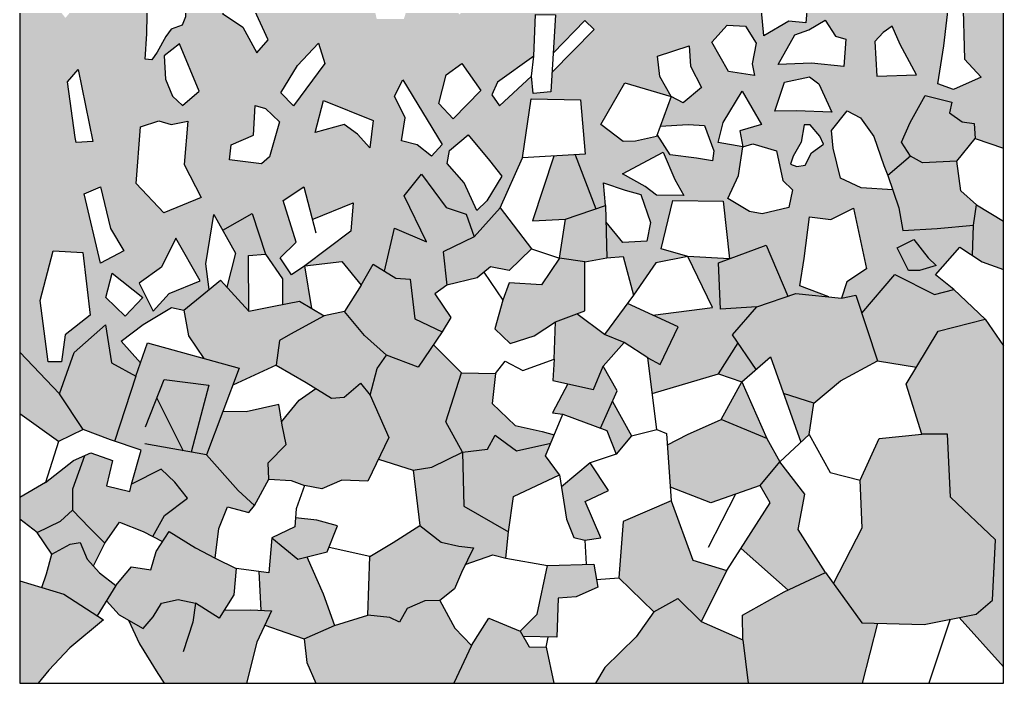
# Model space of a CAD drawing. Header units: millimetres. Extents: x 39 to 1913, y -1214 to 273.
# Drawn here: x 1326.9 to 1401.9, y -649.1 to -598.6 of the extents above; entities that cross this region are included whole.
import ezdxf

# ---------------------------------------------------------------- set-up
doc = ezdxf.new("R2010")
doc.units = ezdxf.units.MM

msp = doc.modelspace()

# ---------------------------------------------------------------- hatches: boundary and pattern name
at = {"transparency": 33554546}
h = msp.add_hatch(color=148, dxfattribs=at)
h.dxf.hatch_style = 1
h.paths.add_polyline_path([(1326.895, -623.911), (1329.925, -627.072), (1331.042, -623.943), (1333.449, -621.82), (1333.889, -624.729), (1335.761, -625.736), (1336.114, -624.731), (1334.627, -623.067), (1336.321, -621.81), (1338.477, -620.501), (1339.401, -620.707), (1340.941, -619.449), (1341.343, -619.122), (1341.095, -617.166), (1341.711, -613.419), (1342.373, -614.608), (1344.612, -613.342), (1345.639, -616.447), (1346.922, -618.32), (1346.932, -620.27), (1348.231, -620.014), (1349.168, -620.578), (1348.642, -617.32), (1347.615, -618.012), (1346.768, -616.729), (1347.975, -615.523), (1346.974, -612.342), (1348.565, -611.315), (1349.203, -613.793), (1352.313, -612.521), (1352.133, -614.677), (1348.642, -617.32), (1351.466, -616.986), (1352.929, -618.808), (1353.853, -617.191), (1354.713, -617.73), (1355.47, -614.446), (1357.909, -615.498), (1356.215, -611.982), (1357.524, -610.34), (1359.423, -612.88), (1360.938, -613.394), (1361.554, -615.113), (1363.534, -612.903), (1365.231, -609.102), (1365.905, -604.59), (1369.665, -604.67), (1370.002, -608.813), (1369.241, -608.859), (1370.815, -612.984), (1371.569, -612.724), (1371.4, -611.013), (1373.054, -611.559), (1374.259, -611.896), (1374.998, -614.016), (1374.725, -615.446), (1372.878, -615.542), (1371.602, -614.004), (1371.671, -616.727), (1372.904, -616.624), (1373.699, -619.575), (1375.405, -617.106), (1377.847, -616.609), (1375.818, -616.03), (1376.688, -612.348), (1380.537, -612.389), (1381.004, -616.791), (1383.807, -615.741), (1385.467, -619.644), (1386.086, -619.429), (1388.582, -619.696), (1386.373, -618.844), (1386.704, -616.775), (1387.118, -613.589), (1388.733, -613.796), (1390.471, -612.927), (1391.465, -617.561), (1389.974, -618.554), (1389.563, -619.801), (1390.639, -619.553), (1391.099, -620.944), (1393.619, -617.981), (1396.641, -619.512), (1398.131, -619.139), (1396.724, -618.022), (1398.586, -615.912), (1399.554, -616.549), (1399.628, -614.234), (1396.838, -614.478), (1394.243, -614.642), (1393.917, -612.912), (1393.46, -611.523), (1391.043, -611.39), (1389.489, -610.638), (1388.933, -608.364), (1388.802, -607.023), (1389.98, -605.518), (1390.994, -606.042), (1392.009, -607.465), (1392.794, -609.673), (1393.101, -610.433), (1394.814, -608.965), (1394.136, -607.906), (1394.79, -606.401), (1395.936, -604.357), (1397.981, -604.864), (1397.801, -605.665), (1398.766, -606.352), (1399.666, -606.483), (1399.759, -607.627), (1401.895, -608.361), (1401.895, -578.64), (1399.416, -578.519), (1398.495, -578.389), (1395.831, -577.75), (1395.494, -578.138), (1395.028, -577.697), (1393.096, -577.693), (1390.817, -577.616), (1388.634, -577.773), (1386.151, -578.341), (1381.634, -578.996), (1376.77, -579.561), (1375.301, -581.14), (1374.629, -580.344), (1375.279, -579.641), (1372.067, -580.345), (1368.897, -580.873), (1364.18, -581.565), (1359.444, -583.167), (1356.057, -584.623), (1353.575, -585.951), (1350.364, -586.586), (1347.225, -587.475), (1344.123, -588.671), (1339.424, -589.56), (1336.158, -589.977), (1332.929, -590.866), (1329.79, -590.811), (1326.895, -591.045)])
h.paths.add_polyline_path([(1330.382, -598.434), (1329.433, -597.214), (1330.721, -595.791), (1329.45, -593.148), (1330.349, -592.555), (1331.637, -594.605), (1332.62, -593.199), (1333.857, -594.029), (1332.569, -595.825)], flags=16)
h.paths.add_polyline_path([(1336.589, -599.636), (1336.611, -598.19), (1336.745, -596.676), (1336.99, -595.497), (1338.326, -595.964), (1339.149, -596.52), (1339.595, -596.854), (1339.528, -598.345), (1339.283, -598.991), (1338.437, -599.28), (1338.036, -599.859), (1337.368, -601.038), (1336.967, -601.639), (1336.455, -601.573)], flags=16)
h.paths.add_polyline_path([(1331.365, -602.365), (1332.468, -607.857), (1331.19, -607.929), (1331.138, -607.558), (1330.54, -603.303)], flags=16)
h.paths.add_polyline_path([(1337.902, -601.311), (1339.084, -600.396), (1340.581, -604.022), (1339.3, -605.104), (1338.551, -604.388), (1338.018, -603.091)], flags=16)
h.paths.add_polyline_path([(1338.288, -594.181), (1337.407, -591.318), (1338.186, -590.962), (1339.627, -593.842)], flags=16)
h.paths.add_polyline_path([(1336.111, -606.729), (1337.496, -606.267), (1338.453, -606.547), (1339.706, -606.3), (1339.426, -609.613), (1340.745, -612.119), (1337.876, -613.289), (1335.781, -611.064)], flags=16)
h.paths.add_polyline_path([(1342.366, -598.103), (1344.234, -596.587), (1345.831, -600.094), (1344.966, -601.094), (1343.899, -599.129)], flags=16)
h.paths.add_polyline_path([(1333.055, -611.303), (1333.823, -614.477), (1334.848, -616.192), (1333.055, -617.113), (1331.801, -611.841)], flags=16)
h.paths.add_polyline_path([(1344.857, -605.112), (1345.632, -605.349), (1346.717, -606.352), (1345.942, -609.027), (1345.332, -609.554), (1342.883, -609.244), (1343.018, -608.108), (1344.723, -607.374)], flags=16)
h.paths.add_polyline_path([(1344.678, -593.232), (1344.136, -592.029), (1346.56, -591.64), (1345.221, -589.573), (1345.899, -588.878), (1347.746, -591.623), (1349.204, -591.623), (1349.39, -592.69), (1348.525, -592.79), (1348.933, -593.402), (1347.729, -594.656), (1346.796, -592.989)], flags=16)
h.paths.add_polyline_path([(1346.802, -604.148), (1348.08, -602.061), (1349.68, -600.347), (1350.168, -601.915), (1347.779, -605.145)], flags=16)
h.paths.add_polyline_path([(1338.79, -615.219), (1340.659, -618.469), (1338.304, -619.442), (1337.075, -620.773), (1336, -618.648), (1337.715, -617.42)], flags=16)
h.paths.add_polyline_path([(1331.699, -616.32), (1332.262, -621.08), (1330.367, -622.59), (1330.086, -624.637), (1329.061, -624.637), (1328.447, -619.979), (1329.446, -616.192)], flags=16)
h.paths.add_polyline_path([(1350.055, -604.73), (1353.838, -606.259), (1353.6, -608.325), (1352.66, -607.292), (1351.647, -606.558), (1349.435, -607.157)], flags=16)
h.paths.add_polyline_path([(1333.951, -617.881), (1336.281, -619.749), (1334.95, -621.157), (1333.465, -619.749)], flags=16)
h.paths.add_polyline_path([(1353.853, -597.391), (1354.444, -596.8), (1355.526, -597.053), (1356.321, -595.921), (1356.963, -596.039), (1356.186, -598.523), (1354.123, -598.523)], flags=16)
h.paths.add_polyline_path([(1353.611, -589.476), (1353.941, -588.463), (1354.432, -588.687), (1355.253, -590.595), (1356.49, -592.088), (1355.391, -592.29), (1354.229, -590.958)], flags=16)
h.paths.add_polyline_path([(1355.478, -604.397), (1356.1, -603.154), (1359.105, -608.084), (1358.297, -608.965), (1357.198, -608.115), (1356.017, -607.794), (1356.287, -606.044)], flags=16)
h.paths.add_polyline_path([(1358.755, -596.901), (1358.975, -595.464), (1359.888, -593.251), (1361.207, -593.639), (1361.646, -594.67), (1362.627, -595.532), (1361.071, -597.07), (1360.446, -598.185), (1359.567, -597.188)], flags=16)
h.paths.add_polyline_path([(1358.856, -604.967), (1359.416, -602.781), (1360.597, -601.911), (1362.047, -603.962), (1359.954, -606.127)], flags=16)
h.paths.add_polyline_path([(1359.657, -608.539), (1361.09, -607.339), (1362.706, -609.305), (1363.656, -610.488), (1362.523, -612.37), (1361.74, -613.12), (1360.79, -611.004), (1359.49, -609.538)], flags=16)
h.paths.add_polyline_path([(1361.203, -591.523), (1361.214, -589.018), (1362.419, -588.538), (1362.664, -590.617)], flags=16)
h.paths.add_polyline_path([(1362.896, -604.292), (1363.33, -603.34), (1366.103, -601.336), (1366.22, -598.179), (1367.741, -598.196), (1367.565, -601.127), (1369.996, -598.63), (1370.698, -599.315), (1367.478, -602.581), (1367.39, -604.058), (1366.053, -604.192), (1365.92, -602.872), (1363.48, -605.144)], flags=16)
h.paths.add_polyline_path([(1363.344, -592.047), (1364.05, -590.291), (1365.427, -588.347), (1366.426, -588.691), (1365.651, -590.343), (1364.377, -592.77)], flags=16)
h.paths.add_polyline_path([(1363.998, -587.193), (1363.86, -586.729), (1365.668, -582.787), (1366.856, -583.063), (1365.014, -587.761)], flags=16)
h.paths.add_polyline_path([(1366.254, -586.608), (1366.77, -586.574), (1368.303, -588.88), (1368.785, -590.068), (1368.372, -590.722), (1367.339, -588.708)], flags=16)
h.paths.add_polyline_path([(1370.015, -594.524), (1371.239, -591.043), (1371.777, -591.138), (1370.701, -595.073)], flags=16)
h.paths.add_polyline_path([(1371.216, -606.547), (1373.037, -603.39), (1376.579, -604.425), (1375.706, -602.898), (1375.538, -601.357), (1377.95, -600.553), (1378.051, -602.111), (1378.872, -603.735), (1377.481, -604.907), (1376.579, -604.425), (1375.738, -606.689), (1377.854, -606.566), (1379.107, -606.633), (1379.809, -608.553), (1379.709, -609.322), (1378.489, -609.121), (1376.501, -608.871), (1375.588, -607.452), (1373.839, -607.816), (1372.904, -607.849)], flags=16)
h.paths.add_polyline_path([(1370.782, -588.519), (1370.696, -587.882), (1372.556, -586.402), (1374.742, -585.025), (1374.691, -586.023), (1372.246, -587.486)], flags=16)
h.paths.add_polyline_path([(1372.789, -593.814), (1374.001, -592.804), (1375.82, -595.346), (1376.409, -595.531), (1377.201, -595.127), (1378.11, -593.948), (1378.632, -592.518), (1380.232, -592.232), (1379.811, -595.093), (1380.131, -596.305), (1378.026, -596.743), (1377.178, -595.818), (1377.167, -596.154), (1375.18, -597.096), (1373.85, -595.548)], flags=16)
h.paths.add_polyline_path([(1372.859, -610.324), (1375.95, -608.67), (1376.852, -610.741), (1377.537, -611.96), (1375.448, -611.944), (1374.58, -611.292)], flags=16)
h.paths.add_polyline_path([(1372.125, -585.971), (1372.814, -583.51), (1373.072, -582.323), (1373.899, -582.891), (1372.986, -585.507), (1372.63, -586)], flags=16)
h.paths.add_polyline_path([(1375.605, -585.902), (1376.903, -584.701), (1377.779, -583.825), (1378.417, -584.885), (1381.003, -585.913), (1379.294, -588.27), (1377.768, -588.757), (1376.048, -586.41)], flags=16)
h.paths.add_polyline_path([(1379.659, -600.269), (1380.848, -598.996), (1382.239, -599.063), (1383.06, -600.352), (1382.741, -601.926), (1382.926, -602.814), (1380.949, -602.529)], flags=16)
h.paths.add_polyline_path([(1380.16, -607.935), (1380.528, -606.415), (1381.981, -604.027), (1383.452, -606.549), (1381.814, -607.033), (1382.031, -608.253), (1382.783, -608.019), (1384.588, -608.57), (1385.089, -610.825), (1385.824, -611.543), (1385.54, -612.879), (1383.518, -613.363), (1382.533, -613.18), (1380.878, -612.194), (1381.697, -610.441), (1382.031, -608.253)], flags=16)
h.paths.add_polyline_path([(1383.378, -597.053), (1384.216, -596.417), (1384.467, -595.798), (1387.08, -595.831), (1386.829, -598.795), (1385.539, -598.678), (1383.646, -599.8)], flags=16)
h.paths.add_polyline_path([(1384.18, -592.566), (1384.954, -590.176), (1387.48, -588.56), (1387.514, -589.907), (1389.114, -591.152), (1388.171, -591.523), (1387.228, -592.802), (1385.847, -592.684)], flags=16)
h.paths.add_polyline_path([(1384.735, -601.977), (1385.991, -599.716), (1387.063, -599.331), (1388.32, -598.611), (1389.09, -599.833), (1389.894, -600.051), (1389.727, -602.127), (1387.281, -601.876)], flags=16)
h.paths.add_polyline_path([(1384.484, -605.543), (1385.221, -603.333), (1387.114, -602.931), (1387.817, -603.467), (1388.822, -605.627), (1386.108, -605.51)], flags=16)
h.paths.add_polyline_path([(1383.075, -584.291), (1382.832, -582.524), (1383.699, -581.727), (1383.942, -583.407), (1385.345, -585.833), (1384.098, -585.971)], flags=16)
h.paths.add_polyline_path([(1385.667, -609.584), (1385.864, -608.962), (1386.47, -607.914), (1386.716, -606.571), (1387.175, -606.571), (1387.912, -607.439), (1388.191, -608.045), (1387.257, -608.716), (1386.782, -609.666), (1386.143, -609.765)], flags=16)
h.paths.add_polyline_path([(1388.812, -586.162), (1389.106, -583.321), (1388.985, -581.727), (1389.921, -581.363), (1389.609, -583.563), (1389.678, -586.907)], flags=16)
h.paths.add_polyline_path([(1390.207, -594.203), (1391.251, -592.89), (1392.985, -593.496), (1393.793, -592.654), (1394.787, -592.772), (1392.648, -596.358), (1390.745, -595.55)], flags=16)
h.paths.add_polyline_path([(1392.106, -600.218), (1392.725, -599.549), (1393.429, -599.063), (1394.032, -600.47), (1395.272, -602.78), (1392.24, -602.881)], flags=16)
h.paths.add_polyline_path([(1388.681, -579.115), (1388.434, -578.104), (1389.726, -578.284), (1390.254, -579.182), (1389.951, -580.159), (1389.075, -579.744)], flags=16)
h.paths.add_polyline_path([(1392.434, -584.464), (1391.983, -582.611), (1393.768, -581.658), (1393.803, -583.477)], flags=16)
h.paths.add_polyline_path([(1395.092, -590.479), (1396.405, -589.166), (1397.23, -587.6), (1397.685, -589.132), (1396.826, -590.311), (1395.95, -591.186)], flags=16)
h.paths.add_polyline_path([(1393.809, -615.947), (1395.063, -615.326), (1396.17, -616.727), (1396.77, -617.306), (1395.51, -617.682), (1394.665, -617.685)], flags=16)
h.paths.add_polyline_path([(1396.892, -603.463), (1397.362, -600.558), (1397.765, -597.083), (1398.806, -596.864), (1398.924, -601.582), (1400.2, -602.959), (1398.101, -603.882)], flags=16)
h.paths.add_polyline_path([(1396.022, -581.676), (1396.067, -580.721), (1396.607, -580.137), (1397.708, -580.193), (1397.989, -580.665), (1397.315, -581.462)], flags=16)
at = {"transparency": 33554597}
h = msp.add_hatch(color=148, dxfattribs=at)
h.dxf.hatch_style = 1
h.paths.add_polyline_path([(1382.034, -645.823), (1378.855, -644.425), (1377.074, -642.677), (1375.258, -643.693), (1373.906, -645.6), (1371.506, -647.936), (1370.806, -649.146), (1382.432, -649.146)])
h.paths.add_polyline_path([(1386.26, -637.426), (1386.756, -634.74), (1384.854, -632.261), (1383.366, -634.079), (1384.11, -635.401), (1381.898, -638.865), (1385.48, -642.038), (1388.327, -640.69)])
h.paths.add_polyline_path([(1383.851, -630.476), (1380.374, -629.028), (1377.808, -630.187), (1376.279, -630.973), (1376.506, -634.205), (1379.605, -635.401), (1383.366, -634.079), (1384.854, -632.261)])
h.paths.add_polyline_path([(1401.895, -623.418), (1400.521, -621.393), (1396.925, -622.302), (1394.486, -626.351), (1395.685, -630.153), (1397.628, -630.153), (1397.876, -634.946), (1401.307, -638.211), (1401.059, -642.798), (1399.819, -643.872), (1398.523, -644.128), (1401.895, -647.88)])
h.paths.add_polyline_path([(1335.761, -625.736), (1333.889, -624.729), (1333.449, -621.82), (1331.042, -623.943), (1329.925, -627.072), (1331.734, -629.813), (1333.811, -630.6), (1334.131, -630.705)])
h.paths.add_polyline_path([(1339.679, -635.034), (1338.735, -633.808), (1337.681, -632.833), (1335.415, -633.965), (1335.289, -634.516), (1333.527, -634.107), (1333.984, -632.157), (1332.316, -631.59), (1331.837, -631.801), (1330.916, -634.343), (1330.931, -635.947), (1332.206, -637.283), (1333.386, -638.463), (1334.518, -636.859), (1336.312, -637.582), (1337.053, -637.964), (1337.932, -636.356)])
h.paths.add_polyline_path([(1334.222, -641.702), (1332.988, -640.719), (1332.036, -639.689), (1331.506, -638.409), (1330.756, -638.534), (1329.336, -639.299), (1328.946, -640.812), (1328.582, -641.847), (1330.27, -642.358), (1332.809, -643.994)])
h.paths.add_polyline_path([(1343.406, -640.393), (1341.811, -639.596), (1340.311, -638.815), (1338.294, -637.581), (1337.294, -639.112), (1336.903, -640.487), (1335.419, -640.268), (1335.012, -640.753), (1334.222, -641.702), (1333.515, -642.848), (1334.471, -643.917), (1336.298, -644.978), (1337.063, -644.089), (1337.718, -643.044), (1338.983, -642.747), (1340.294, -643.028), (1342.093, -644.174), (1343.218, -642.393)])
h.paths.add_polyline_path([(1351.139, -637.151), (1349.553, -636.723), (1347.936, -636.528), (1347.886, -637.212), (1346.112, -638.048), (1348.11, -639.672), (1350.346, -639.133)])
h.paths.add_polyline_path([(1360.071, -644.948), (1358.929, -642.843), (1357.788, -642.868), (1356.443, -643.452), (1355.86, -644.491), (1355.124, -644.136), (1353.45, -643.959), (1350.887, -644.745), (1348.595, -645.752), (1348.782, -647.565), (1349.486, -649.146), (1359.995, -649.146), (1361.339, -646.267)])
h.paths.add_polyline_path([(1354.161, -625.146), (1354.854, -624.145), (1353.186, -622.631), (1351.671, -620.809), (1350.105, -621.143), (1347.538, -622.528), (1346.717, -623.016), (1346.46, -624.889), (1348.745, -626.223), (1350.67, -627.404), (1351.645, -627.327), (1352.878, -626.275), (1353.622, -627.173)])
h.paths.add_polyline_path([(1346.898, -629.462), (1346.644, -627.892), (1344.161, -628.449), (1342.377, -628.433), (1341.131, -631.744), (1343.553, -634.452), (1344.795, -635.591), (1345.884, -633.59), (1345.833, -632.349), (1347.202, -630.957)])
h.paths.add_polyline_path([(1341.32, -626.415), (1337.913, -625.989), (1337.353, -627.412), (1339.369, -631.425), (1339.976, -631.535)])
h.paths.add_polyline_path([(1344.33, -616.55), (1345.639, -616.447), (1344.612, -613.342), (1342.373, -614.608), (1343.354, -616.37), (1342.695, -618.966), (1344.355, -620.784)])
h.paths.add_polyline_path([(1358.55, -619.449), (1359.474, -618.808), (1359.192, -616.268), (1361.554, -615.113), (1360.938, -613.394), (1359.423, -612.88), (1357.524, -610.34), (1356.215, -611.982), (1357.909, -615.498), (1355.47, -614.446), (1354.713, -617.73), (1355.573, -618.269), (1356.677, -618.346), (1357.036, -621.374), (1359.115, -622.349), (1359.757, -621.271)])
h.paths.add_polyline_path([(1360.657, -631.541), (1358.332, -632.677), (1356.885, -632.91), (1357.407, -637.112), (1359.031, -638.38), (1360.375, -638.684), (1361.492, -638.811), (1360.867, -640.094), (1362.983, -639.341), (1363.964, -639.599), (1364.171, -637.61), (1360.761, -635.648)])
h.paths.add_polyline_path([(1370.016, -635.294), (1371.799, -634.441), (1370.404, -632.349), (1368.198, -634.162), (1368.595, -636.637), (1369.138, -638.031), (1369.991, -638.238), (1371.205, -638.057)])
h.paths.add_polyline_path([(1372.445, -626.845), (1371.386, -624.986), (1370.636, -626.742), (1368.702, -626.323), (1367.51, -628.524), (1368.311, -628.63), (1371.19, -629.693)])
h.paths.add_polyline_path([(1377.096, -621.964), (1373.239, -620.196), (1371.492, -622.551), (1372.988, -623.178), (1374.796, -624.34), (1375.726, -624.857)])
h.paths.add_polyline_path([(1371.569, -612.724), (1368.514, -613.776), (1368.052, -616.752), (1369.977, -617.035), (1371.671, -616.727)])
h.paths.add_polyline_path([(1383.807, -615.741), (1380.165, -617.106), (1380.33, -620.623), (1383.106, -620.463), (1385.467, -619.644)])
h.paths.add_polyline_path([(1387.452, -627.787), (1385.128, -627.051), (1386.451, -630.773), (1387.079, -630.187)])
h.paths.add_polyline_path([(1381.669, -623.201), (1380.167, -625.553), (1381.947, -626.173), (1383.044, -625.222)])
h.paths.add_polyline_path([(1395.063, -615.326), (1393.809, -615.947), (1394.665, -617.685), (1395.51, -617.682), (1396.77, -617.306), (1396.17, -616.727)])
h.paths.add_polyline_path([(1399.759, -607.627), (1399.666, -606.483), (1398.766, -606.352), (1397.801, -605.665), (1397.981, -604.864), (1395.936, -604.357), (1394.79, -606.401), (1394.136, -607.906), (1394.814, -608.965), (1395.744, -609.487), (1398.339, -609.34)])
at = {"transparency": 33554572}
h = msp.add_hatch(color=148, dxfattribs=at)
h.dxf.hatch_style = 1
h.paths.add_polyline_path([(1355.051, -630.404), (1353.622, -627.173), (1352.878, -626.275), (1351.645, -627.327), (1350.67, -627.404), (1349.479, -626.673), (1348.204, -627.563), (1346.857, -629.208), (1346.898, -629.462), (1347.202, -630.957), (1345.833, -632.349), (1345.884, -633.59), (1347.607, -633.692), (1348.62, -634.072), (1349.935, -634.33), (1351.459, -633.659), (1353.449, -633.736)])
h.paths.add_polyline_path([(1350.105, -621.143), (1348.231, -620.014), (1346.281, -620.399), (1344.355, -620.784), (1342.199, -618.423), (1340.941, -619.449), (1339.401, -620.707), (1339.761, -622.657), (1340.932, -624.379), (1343.623, -625.122), (1343.138, -626.411), (1346.46, -624.889), (1346.717, -623.016), (1347.538, -622.528)])
h.paths.add_polyline_path([(1337.913, -625.989), (1341.32, -626.415), (1339.976, -631.535), (1341.131, -631.744), (1343.623, -625.122), (1336.651, -623.198), (1335.761, -625.736), (1334.131, -630.705), (1336.155, -631.37), (1335.415, -633.965), (1337.681, -632.833), (1338.735, -633.808), (1339.679, -635.034), (1337.932, -636.356), (1337.053, -637.964), (1337.794, -638.347), (1338.294, -637.581), (1340.311, -638.815), (1341.811, -639.596), (1342.084, -637.339), (1342.743, -635.692), (1344.364, -636.123), (1344.795, -635.591), (1343.553, -634.452), (1341.131, -631.744), (1339.369, -631.425), (1337.353, -627.412)])
h.paths.add_polyline_path([(1348.786, -639.509), (1348.11, -639.672), (1346.112, -638.048), (1345.884, -640.732), (1345.143, -640.631), (1345.305, -643.581), (1346.094, -643.627), (1345.578, -644.717), (1347.188, -645.268), (1348.595, -645.752), (1350.887, -644.745), (1350.025, -642.336)])
h.paths.add_polyline_path([(1344.968, -646.002), (1346.094, -643.627), (1344.515, -643.534), (1342.469, -643.579), (1342.093, -644.174), (1340.294, -643.028), (1338.983, -642.747), (1337.718, -643.044), (1337.063, -644.089), (1336.298, -644.978), (1335.19, -644.335), (1336.028, -646.143), (1337.419, -648.393), (1337.919, -649.146), (1344.187, -649.146)])
h.paths.add_polyline_path([(1330.27, -642.358), (1326.895, -641.336), (1326.895, -649.146), (1328.3, -649.146), (1329.123, -648.142), (1330.719, -646.447), (1333.288, -644.302)])
h.paths.add_polyline_path([(1332.206, -637.283), (1330.931, -635.947), (1330.019, -636.796), (1328.228, -637.66), (1329.336, -639.299), (1330.756, -638.534), (1331.506, -638.409), (1332.036, -639.689), (1332.512, -640.204), (1333.386, -638.463)])
h.paths.add_polyline_path([(1330.916, -634.343), (1331.837, -631.801), (1330.994, -632.172), (1328.871, -633.839), (1326.895, -634.972), (1326.895, -636.646), (1328.228, -637.66), (1330.019, -636.796), (1330.931, -635.947)])
h.paths.add_polyline_path([(1329.925, -627.072), (1326.895, -623.911), (1326.895, -628.618), (1329.846, -630.71), (1331.734, -629.813)])
h.paths.add_polyline_path([(1360.578, -640.688), (1361.492, -638.811), (1360.375, -638.684), (1359.031, -638.38), (1357.407, -637.112), (1355.378, -638.405), (1353.602, -639.47), (1353.45, -643.959), (1355.124, -644.136), (1355.86, -644.491), (1356.443, -643.452), (1357.788, -642.868), (1358.929, -642.843), (1360.046, -641.955)])
h.paths.add_polyline_path([(1367.945, -642.644), (1369.328, -642.565), (1370.965, -641.818), (1370.663, -640.054), (1367.15, -640.165), (1366.355, -643.884), (1365.043, -645.176), (1365.286, -645.583), (1367.849, -645.632)])
h.paths.add_polyline_path([(1367.047, -646.393), (1365.754, -646.368), (1365.043, -645.176), (1362.659, -644.187), (1361.339, -646.267), (1359.995, -649.146), (1367.631, -649.146)])
h.paths.add_polyline_path([(1368.053, -633.253), (1366.993, -631.807), (1367.391, -630.848), (1364.771, -631.417), (1363.144, -630.229), (1362.575, -631.288), (1360.657, -631.541), (1360.761, -635.648), (1364.171, -637.61), (1364.539, -634.906)])
h.paths.add_polyline_path([(1359.115, -622.349), (1357.036, -621.374), (1356.677, -618.346), (1355.573, -618.269), (1353.853, -617.191), (1352.929, -618.808), (1351.671, -620.809), (1353.186, -622.631), (1354.854, -624.145), (1357.267, -625.043)])
h.paths.add_polyline_path([(1365.922, -616.034), (1363.534, -612.903), (1361.554, -615.113), (1359.192, -616.268), (1359.474, -618.808), (1361.789, -618.241), (1362.79, -617.394), (1364.227, -617.676)])
h.paths.add_polyline_path([(1369.977, -617.035), (1368.052, -616.752), (1366.692, -618.779), (1364.227, -618.625), (1363.74, -619.934), (1363.124, -622.141), (1364.304, -623.244), (1366.127, -622.654), (1367.744, -621.602), (1369.977, -620.755)])
h.paths.add_polyline_path([(1369.241, -608.859), (1367.616, -608.958), (1365.986, -613.904), (1368.514, -613.776), (1370.815, -612.984)])
h.paths.add_polyline_path([(1371.492, -622.551), (1369.381, -620.981), (1367.744, -621.602), (1367.639, -624.443), (1367.536, -626.07), (1370.636, -626.742), (1371.386, -624.986), (1372.988, -623.178)])
h.paths.add_polyline_path([(1372.084, -627.664), (1371.19, -629.693), (1371.67, -629.87), (1372.368, -631.678), (1373.556, -630.28)])
h.paths.add_polyline_path([(1376.579, -635.239), (1372.91, -636.815), (1372.587, -641.103), (1375.258, -643.693), (1377.074, -642.677), (1378.855, -644.425), (1380.816, -640.56), (1378.233, -639.759)])
h.paths.add_polyline_path([(1388.327, -640.69), (1385.185, -642.178), (1382.002, -643.955), (1382.034, -645.823), (1382.432, -649.146), (1391.138, -649.146), (1392.303, -644.565), (1391.096, -644.533)])
h.paths.add_polyline_path([(1401.307, -638.211), (1397.876, -634.946), (1397.628, -630.153), (1395.685, -630.153), (1392.419, -630.484), (1390.972, -633.665), (1391.138, -637.302), (1388.945, -641.548), (1391.096, -644.533), (1395.85, -644.657), (1399.819, -643.872), (1401.059, -642.798)])
h.paths.add_polyline_path([(1400.521, -621.393), (1398.131, -619.139), (1396.641, -619.512), (1393.619, -617.981), (1391.099, -620.944), (1392.295, -624.56), (1395.272, -625.047), (1396.925, -622.302)])
h.paths.add_polyline_path([(1401.895, -613.924), (1399.857, -612.668), (1399.628, -614.234), (1399.554, -616.549), (1400.283, -617.029), (1401.895, -617.608)])
h.paths.add_polyline_path([(1398.339, -609.34), (1395.744, -609.487), (1394.814, -608.965), (1393.101, -610.433), (1393.917, -612.912), (1394.243, -614.642), (1396.838, -614.478), (1399.628, -614.234), (1399.857, -612.668), (1398.666, -611.624)])
h.paths.add_polyline_path([(1391.099, -620.944), (1390.639, -619.553), (1389.563, -619.801), (1386.086, -619.429), (1383.106, -620.463), (1381.243, -622.574), (1383.044, -625.222), (1384.14, -624.27), (1385.128, -627.051), (1387.452, -627.787), (1389.48, -626.091), (1392.295, -624.56)])
h.paths.add_polyline_path([(1380.165, -617.106), (1381.004, -616.791), (1377.847, -616.609), (1379.709, -620.499), (1375.167, -621.08), (1377.096, -621.964), (1375.726, -624.857), (1374.796, -624.34), (1375.132, -627.065), (1380.167, -625.553), (1381.669, -623.201), (1381.243, -622.574), (1383.106, -620.463), (1380.33, -620.623)])
h.paths.add_polyline_path([(1381.947, -626.173), (1380.374, -629.028), (1383.851, -630.476)])
h.paths.add_polyline_path([(1363.169, -625.528), (1360.586, -625.476), (1359.397, -629.221), (1360.657, -631.541), (1362.575, -631.288), (1363.144, -630.229), (1364.771, -631.417), (1367.391, -630.848), (1367.652, -630.219), (1366.735, -629.945), (1364.668, -629.506), (1362.911, -627.827)])
h = msp.add_hatch(color=148, dxfattribs=at)
h.dxf.hatch_style = 1
h.paths.add_polyline_path([(1360.586, -625.476), (1358.437, -623.337), (1357.267, -625.043), (1354.854, -624.145), (1354.161, -625.146), (1353.622, -627.173), (1355.051, -630.404), (1354.25, -632.07), (1356.885, -632.91), (1358.332, -632.677), (1360.657, -631.541), (1359.397, -629.221)])

# ---------------------------------------------------------------- linework, layer by layer
at = {"color": 252}
for points in [[(1326.895, -424.146), (1326.895, -649.146), (1401.895, -649.146), (1401.895, -424.146)], [(1339.283, -598.991), (1338.437, -599.28), (1338.036, -599.859), (1337.368, -601.038), (1336.967, -601.639), (1336.455, -601.573), (1336.589, -599.636), (1336.611, -598.19), (1336.745, -596.676), (1336.99, -595.497), (1338.326, -595.964), (1339.149, -596.52), (1339.595, -596.854), (1339.528, -598.345), (1339.283, -598.991)], [(1385.539, -598.678), (1383.646, -599.8), (1383.378, -597.053), (1384.216, -596.417), (1384.467, -595.798), (1387.08, -595.831), (1386.829, -598.795), (1385.539, -598.678)], [(1344.234, -596.587), (1342.366, -598.103), (1343.899, -599.129), (1344.966, -601.094), (1345.831, -600.094), (1344.234, -596.587)], [(1396.892, -603.463), (1397.362, -600.558), (1397.765, -597.083), (1398.806, -596.864), (1398.924, -601.582), (1400.2, -602.959), (1398.101, -603.882), (1396.892, -603.463)], [(1366.103, -601.336), (1366.22, -598.179), (1367.741, -598.196), (1367.39, -604.058), (1366.053, -604.192), (1365.92, -602.872), (1366.103, -601.336)], [(1367.565, -601.127), (1369.996, -598.63), (1370.698, -599.315), (1367.478, -602.581)], [(1382.926, -602.814), (1380.949, -602.529), (1379.659, -600.269), (1380.848, -598.996), (1382.239, -599.063), (1383.06, -600.352), (1382.741, -601.926), (1382.926, -602.814)], [(1389.727, -602.127), (1387.281, -601.876), (1384.735, -601.977), (1385.991, -599.716), (1387.063, -599.331), (1388.32, -598.611), (1389.09, -599.833), (1389.894, -600.051), (1389.727, -602.127)], [(1392.106, -600.218), (1392.24, -602.881), (1395.272, -602.78), (1394.032, -600.47), (1393.429, -599.063), (1392.725, -599.549), (1392.106, -600.218)], [(1339.3, -605.104), (1340.581, -604.022), (1339.084, -600.396), (1337.902, -601.311), (1338.018, -603.091), (1338.551, -604.388), (1339.3, -605.104)], [(1346.802, -604.148), (1348.08, -602.061), (1349.68, -600.347), (1350.168, -601.915), (1347.779, -605.145), (1346.802, -604.148)], [(1376.579, -604.425), (1375.706, -602.898), (1375.538, -601.357), (1377.95, -600.553), (1378.051, -602.111), (1378.872, -603.735), (1377.481, -604.907), (1376.579, -604.425)], [(1366.103, -601.336), (1363.33, -603.34), (1362.896, -604.292), (1363.48, -605.144), (1365.92, -602.872)], [(1359.954, -606.127), (1358.856, -604.967), (1359.416, -602.781), (1360.597, -601.911), (1362.047, -603.962), (1359.954, -606.127)], [(1331.138, -607.558), (1330.54, -603.303), (1331.365, -602.365), (1332.468, -607.857), (1331.19, -607.929), (1331.138, -607.558)], [(1388.822, -605.627), (1386.108, -605.51), (1384.484, -605.543), (1385.221, -603.333), (1387.114, -602.931), (1387.817, -603.467), (1388.822, -605.627)], [(1356.017, -607.794), (1356.287, -606.044), (1355.478, -604.397), (1356.1, -603.154), (1359.105, -608.084), (1358.297, -608.965), (1357.198, -608.115), (1356.017, -607.794)], [(1371.216, -606.547), (1373.037, -603.39), (1376.579, -604.425), (1375.443, -607.482), (1373.839, -607.816), (1372.904, -607.849), (1371.216, -606.547)], [(1382.031, -608.253), (1380.16, -607.935), (1380.528, -606.415), (1381.981, -604.027), (1383.452, -606.549), (1381.814, -607.033), (1382.031, -608.253)], [(1394.814, -608.965), (1394.136, -607.906), (1394.79, -606.401), (1395.936, -604.357), (1397.981, -604.864), (1397.801, -605.665), (1398.766, -606.352), (1399.666, -606.483), (1399.759, -607.627)], [(1342.883, -609.244), (1343.018, -608.108), (1344.723, -607.374), (1344.857, -605.112), (1345.632, -605.349), (1346.717, -606.352), (1345.942, -609.027), (1345.332, -609.554), (1342.883, -609.244)], [(1349.435, -607.157), (1350.055, -604.73), (1353.838, -606.259), (1353.6, -608.325), (1352.66, -607.292), (1351.647, -606.558), (1349.435, -607.157)], [(1363.534, -612.903), (1365.231, -609.102), (1365.905, -604.59), (1369.665, -604.67), (1370.002, -608.813), (1365.231, -609.102)], [(1393.46, -611.523), (1391.043, -611.39), (1389.489, -610.638), (1388.933, -608.364), (1388.802, -607.023), (1389.98, -605.518), (1390.994, -606.042), (1392.009, -607.465), (1392.794, -609.673), (1393.101, -610.433)], [(1337.876, -613.289), (1335.781, -611.064), (1336.111, -606.729), (1337.496, -606.267), (1338.453, -606.547), (1339.706, -606.3), (1339.426, -609.613), (1340.745, -612.119), (1337.876, -613.289)], [(1375.738, -606.689), (1377.854, -606.566), (1379.107, -606.633), (1379.809, -608.553), (1379.709, -609.322), (1378.489, -609.121)], [(1386.782, -609.666), (1387.257, -608.716), (1388.191, -608.045), (1387.912, -607.439), (1387.175, -606.571), (1386.716, -606.571), (1386.47, -607.914), (1385.864, -608.962), (1385.667, -609.584), (1386.143, -609.765), (1386.782, -609.666)], [(1361.74, -613.12), (1360.79, -611.004), (1359.49, -609.538), (1359.657, -608.539), (1361.09, -607.339), (1362.706, -609.305), (1363.656, -610.488), (1362.523, -612.37), (1361.74, -613.12)], [(1378.489, -609.121), (1376.501, -608.871), (1375.503, -607.32)], [(1382.533, -613.18), (1380.878, -612.194), (1381.697, -610.441), (1382.031, -608.253), (1382.783, -608.019), (1384.588, -608.57), (1385.089, -610.825), (1385.824, -611.543), (1385.54, -612.879), (1383.518, -613.363), (1382.533, -613.18)], [(1399.857, -612.668), (1398.666, -611.624), (1398.339, -609.34), (1399.759, -607.627), (1401.895, -608.361)], [(1367.616, -608.958), (1365.986, -613.904), (1368.514, -613.776)], [(1369.241, -608.859), (1370.815, -612.984)], [(1377.537, -611.96), (1375.448, -611.944), (1374.58, -611.292), (1372.859, -610.324), (1375.95, -608.67), (1376.852, -610.741), (1377.537, -611.96)], [(1398.339, -609.34), (1395.744, -609.487), (1394.814, -608.965), (1393.101, -610.433), (1393.917, -612.912), (1394.243, -614.642), (1396.838, -614.478), (1399.628, -614.234)], [(1354.713, -617.73), (1355.47, -614.446), (1357.909, -615.498), (1356.215, -611.982), (1357.524, -610.34), (1359.423, -612.88), (1360.938, -613.394), (1361.554, -615.113), (1359.192, -616.268), (1359.474, -618.808), (1358.55, -619.449), (1359.757, -621.271), (1359.115, -622.349)], [(1371.569, -612.724), (1371.4, -611.013), (1373.054, -611.559), (1374.259, -611.896), (1374.998, -614.016), (1374.725, -615.446), (1372.878, -615.542), (1371.602, -614.004)], [(1333.055, -617.113), (1331.801, -611.841), (1333.055, -611.303), (1333.823, -614.477), (1334.848, -616.192), (1333.055, -617.113)], [(1348.642, -617.32), (1347.615, -618.012), (1346.768, -616.729), (1347.975, -615.523), (1346.974, -612.342), (1348.565, -611.315), (1349.464, -614.805)], [(1349.203, -613.793), (1352.313, -612.521), (1352.133, -614.677), (1348.642, -617.32)], [(1365.922, -616.034), (1368.052, -616.752), (1368.514, -613.776), (1371.569, -612.724), (1371.671, -616.727)], [(1381.004, -616.791), (1377.847, -616.609), (1375.818, -616.03), (1376.688, -612.348), (1380.537, -612.389), (1381.004, -616.791)], [(1399.554, -616.549), (1399.628, -614.234), (1399.857, -612.668), (1401.895, -613.924)], [(1341.343, -619.122), (1341.095, -617.166), (1341.711, -613.419), (1343.354, -616.37), (1342.695, -618.966)], [(1342.373, -614.608), (1344.612, -613.342), (1345.639, -616.447), (1346.922, -618.32), (1346.932, -620.27)], [(1361.554, -615.113), (1363.534, -612.903), (1365.922, -616.034), (1364.227, -617.676), (1362.79, -617.394), (1361.789, -618.241), (1359.474, -618.808)], [(1388.582, -619.696), (1386.373, -618.844), (1386.704, -616.775), (1387.118, -613.589), (1388.733, -613.796), (1390.471, -612.927), (1391.465, -617.561), (1389.974, -618.554), (1389.563, -619.801)], [(1336, -618.648), (1337.075, -620.773), (1338.304, -619.442), (1340.659, -618.469), (1338.79, -615.219), (1337.715, -617.42), (1336, -618.648)], [(1383.106, -620.463), (1380.33, -620.623), (1380.165, -617.106), (1383.807, -615.741), (1385.467, -619.644)], [(1394.665, -617.685), (1393.809, -615.947), (1395.063, -615.326), (1396.17, -616.727), (1396.77, -617.306), (1395.51, -617.682), (1394.665, -617.685)], [(1329.061, -624.637), (1328.447, -619.979), (1329.446, -616.192), (1331.699, -616.32), (1332.262, -621.08), (1330.367, -622.59), (1330.086, -624.637), (1329.061, -624.637)], [(1344.355, -620.784), (1344.33, -616.55), (1345.639, -616.447)], [(1400.521, -621.393), (1398.131, -619.139), (1396.724, -618.022), (1398.586, -615.912), (1400.283, -617.029), (1401.895, -617.608)], [(1349.168, -620.578), (1348.642, -617.32), (1351.466, -616.986), (1352.929, -618.808), (1351.671, -620.809)], [(1352.929, -618.808), (1353.853, -617.191), (1355.573, -618.269), (1356.677, -618.346), (1357.036, -621.374), (1359.115, -622.349), (1357.267, -625.043), (1354.854, -624.145)], [(1362.289, -617.817), (1363.74, -619.934), (1363.124, -622.141), (1364.304, -623.244), (1366.127, -622.654), (1367.744, -621.602), (1369.977, -620.755), (1369.977, -617.035), (1368.052, -616.752), (1366.692, -618.779), (1364.227, -618.625), (1363.74, -619.934)], [(1369.977, -617.035), (1371.671, -616.727), (1372.904, -616.624), (1373.699, -619.575), (1371.492, -622.551), (1369.381, -620.981)], [(1375.167, -621.08), (1379.709, -620.499), (1377.847, -616.609), (1375.405, -617.106), (1373.699, -619.575)], [(1334.95, -621.157), (1333.465, -619.749), (1333.951, -617.881), (1336.281, -619.749), (1334.95, -621.157)], [(1391.099, -620.944), (1393.619, -617.981), (1396.641, -619.512), (1398.131, -619.139)], [(1339.401, -620.707), (1340.941, -619.449), (1342.199, -618.423), (1344.355, -620.784), (1346.281, -620.399), (1348.231, -620.014), (1350.105, -621.143), (1347.538, -622.528), (1346.717, -623.016), (1346.46, -624.889), (1343.138, -626.411)], [(1383.044, -625.222), (1381.243, -622.574), (1383.106, -620.463), (1386.086, -619.429), (1389.563, -619.801), (1390.639, -619.553), (1392.295, -624.56)], [(1374.796, -624.34), (1375.726, -624.857), (1377.096, -621.964), (1373.239, -620.196)], [(1336.114, -624.731), (1334.627, -623.067), (1336.321, -621.81), (1338.477, -620.501), (1339.401, -620.707), (1339.761, -622.657), (1340.932, -624.379)], [(1346.46, -624.889), (1348.745, -626.223), (1350.67, -627.404), (1351.645, -627.327), (1352.878, -626.275), (1353.622, -627.173), (1354.161, -625.146), (1354.854, -624.145), (1353.186, -622.631), (1351.671, -620.809), (1350.105, -621.143)], [(1360.586, -625.476), (1363.169, -625.528), (1363.919, -624.598), (1365.262, -625.296), (1367.639, -624.443), (1367.744, -621.602)], [(1382.034, -645.823), (1382.002, -643.955), (1385.185, -642.178), (1388.327, -640.69), (1391.096, -644.533), (1395.85, -644.657), (1399.819, -643.872), (1401.059, -642.798), (1401.307, -638.211), (1397.876, -634.946), (1397.628, -630.153), (1395.685, -630.153), (1394.486, -626.351), (1396.925, -622.302), (1400.521, -621.393), (1401.895, -623.418)], [(1329.925, -627.072), (1331.042, -623.943), (1333.449, -621.82), (1333.889, -624.729), (1335.761, -625.736), (1334.131, -630.705)], [(1335.761, -625.736), (1336.651, -623.198), (1343.623, -625.122), (1341.131, -631.744), (1336.43, -630.893)], [(1367.639, -624.443), (1367.536, -626.07), (1370.636, -626.742), (1371.386, -624.986), (1372.988, -623.178), (1371.492, -622.551)], [(1373.556, -630.28), (1375.468, -629.79), (1374.796, -624.34), (1372.988, -623.178)], [(1375.132, -627.065), (1380.167, -625.553), (1381.669, -623.201)], [(1331.734, -629.813), (1329.925, -627.072), (1326.895, -623.911)], [(1360.657, -631.541), (1359.397, -629.221), (1360.586, -625.476), (1358.437, -623.337)], [(1376.279, -630.973), (1377.808, -630.187), (1380.374, -629.028), (1381.947, -626.173), (1383.851, -630.476), (1384.854, -632.261), (1387.079, -630.187), (1387.452, -627.787), (1389.48, -626.091), (1392.295, -624.56), (1395.272, -625.047)], [(1381.947, -626.173), (1384.14, -624.27), (1386.451, -630.773)], [(1371.19, -629.693), (1372.445, -626.845), (1371.386, -624.986)], [(1336.493, -629.6), (1337.913, -625.989), (1341.32, -626.415), (1339.976, -631.535)], [(1363.169, -625.528), (1362.911, -627.827), (1364.668, -629.506), (1366.735, -629.945), (1367.652, -630.219)], [(1380.167, -625.553), (1381.947, -626.173)], [(1346.857, -629.208), (1348.204, -627.563), (1349.479, -626.673)], [(1368.702, -626.323), (1367.51, -628.524), (1368.311, -628.63)], [(1337.353, -627.412), (1339.369, -631.425)], [(1353.622, -627.173), (1355.051, -630.404), (1353.449, -633.736), (1351.459, -633.659), (1349.935, -634.33), (1348.62, -634.072)], [(1372.084, -627.664), (1373.556, -630.28), (1372.368, -631.678)], [(1387.452, -627.787), (1385.128, -627.051)], [(1341.131, -631.744), (1343.553, -634.452), (1344.795, -635.591), (1345.884, -633.59), (1345.833, -632.349), (1347.202, -630.957), (1346.898, -629.462), (1346.644, -627.892), (1344.161, -628.449), (1342.377, -628.433)], [(1329.846, -630.71), (1326.895, -628.618)], [(1368.053, -633.253), (1366.993, -631.807), (1368.311, -628.63), (1371.67, -629.87), (1372.368, -631.678), (1370.404, -632.349)], [(1383.851, -630.476), (1380.374, -629.028)], [(1328.871, -633.839), (1330.994, -632.172), (1332.316, -631.59), (1333.984, -632.157), (1333.527, -634.107), (1335.289, -634.516), (1335.415, -633.965), (1336.155, -631.37), (1333.811, -630.6), (1331.734, -629.813), (1329.846, -630.71), (1328.871, -633.839)], [(1375.468, -629.79), (1376.217, -630.1), (1376.579, -635.239), (1372.91, -636.815), (1372.587, -641.103)], [(1360.657, -631.541), (1362.575, -631.288), (1363.144, -630.229), (1364.771, -631.417), (1367.391, -630.848)], [(1387.079, -630.187), (1388.694, -633.083), (1390.972, -633.665)], [(1388.945, -641.548), (1391.138, -637.302), (1390.972, -633.665), (1392.419, -630.484), (1395.685, -630.153)], [(1331.837, -631.801), (1330.916, -634.343), (1330.931, -635.947)], [(1354.25, -632.07), (1356.885, -632.91), (1357.407, -637.112)], [(1356.885, -632.91), (1358.332, -632.677), (1360.657, -631.541), (1360.761, -635.648), (1364.171, -637.61)], [(1337.053, -637.964), (1337.932, -636.356), (1339.679, -635.034), (1338.735, -633.808), (1337.681, -632.833), (1335.415, -633.965)], [(1369.991, -638.238), (1371.205, -638.057), (1370.016, -635.294), (1371.799, -634.441), (1370.404, -632.349), (1368.198, -634.162)], [(1380.816, -640.56), (1384.11, -635.401), (1383.366, -634.079), (1384.854, -632.261)], [(1388.327, -640.69), (1386.26, -637.426), (1386.756, -634.74), (1384.854, -632.261)], [(1345.884, -633.59), (1347.607, -633.692), (1348.62, -634.072), (1347.987, -635.844), (1347.886, -637.212), (1346.112, -638.048), (1345.884, -640.732), (1343.406, -640.393)], [(1363.964, -639.599), (1364.171, -637.61), (1364.539, -634.906), (1368.053, -633.253), (1368.595, -636.637), (1369.138, -638.031), (1369.991, -638.238), (1370.092, -640.072)], [(1328.871, -633.839), (1326.895, -634.972)], [(1383.366, -634.079), (1379.605, -635.401), (1376.506, -634.205)], [(1376.579, -635.239), (1378.233, -639.759), (1380.816, -640.56), (1378.855, -644.425)], [(1381.485, -634.74), (1379.398, -638.789)], [(1328.228, -637.66), (1330.019, -636.796), (1330.931, -635.947), (1332.206, -637.283), (1333.386, -638.463)], [(1341.811, -639.596), (1342.084, -637.339), (1342.743, -635.692), (1344.364, -636.123), (1344.795, -635.591)], [(1328.582, -641.847), (1328.946, -640.812), (1329.336, -639.299), (1328.228, -637.66), (1326.895, -636.646)], [(1346.112, -638.048), (1348.11, -639.672), (1350.346, -639.133), (1351.139, -637.151), (1349.553, -636.723), (1347.936, -636.528)], [(1332.512, -640.204), (1333.386, -638.463), (1334.518, -636.859), (1336.312, -637.582), (1337.794, -638.347)], [(1353.602, -639.47), (1355.378, -638.405), (1357.407, -637.112), (1359.031, -638.38), (1360.375, -638.684), (1361.492, -638.811), (1360.578, -640.688), (1360.046, -641.955), (1358.929, -642.843), (1357.788, -642.868), (1356.443, -643.452), (1355.86, -644.491), (1355.124, -644.136), (1353.45, -643.959)], [(1334.222, -641.702), (1335.012, -640.753), (1335.419, -640.268), (1336.903, -640.487), (1337.294, -639.112), (1338.294, -637.581), (1340.311, -638.815), (1341.811, -639.596), (1343.406, -640.393), (1343.218, -642.393), (1342.093, -644.174), (1340.294, -643.028)], [(1329.336, -639.299), (1330.756, -638.534), (1331.506, -638.409), (1332.036, -639.689), (1332.988, -640.719), (1334.222, -641.702), (1332.809, -643.994)], [(1348.595, -645.752), (1350.887, -644.745), (1353.45, -643.959), (1353.602, -639.47), (1350.483, -638.791)], [(1381.898, -638.865), (1385.48, -642.038)], [(1348.786, -639.509), (1350.025, -642.336), (1350.887, -644.745)], [(1360.867, -640.094), (1362.983, -639.341), (1363.964, -639.599), (1367.15, -640.165)], [(1365.043, -645.176), (1366.355, -643.884), (1367.15, -640.165), (1370.663, -640.054), (1370.965, -641.818), (1369.328, -642.565), (1367.945, -642.644), (1367.849, -645.632), (1365.286, -645.583)], [(1345.305, -643.581), (1345.143, -640.631)], [(1370.863, -641.221), (1372.587, -641.103), (1375.258, -643.693), (1373.906, -645.6), (1371.506, -647.936), (1370.806, -649.146)], [(1326.895, -641.336), (1330.27, -642.358), (1333.288, -644.302), (1330.719, -646.447), (1329.123, -648.142), (1328.3, -649.146)], [(1333.515, -642.848), (1334.471, -643.917), (1336.298, -644.978), (1337.063, -644.089), (1337.718, -643.044), (1338.983, -642.747), (1340.294, -643.028), (1340.106, -644.479), (1339.357, -646.742)], [(1375.258, -643.693), (1377.074, -642.677), (1378.855, -644.425), (1382.034, -645.823), (1382.432, -649.146)], [(1358.929, -642.843), (1360.071, -644.948), (1361.339, -646.267), (1359.995, -649.146)], [(1342.469, -643.579), (1344.515, -643.534), (1346.094, -643.627), (1344.968, -646.002), (1344.187, -649.146)], [(1361.339, -646.267), (1362.659, -644.187), (1365.043, -645.176), (1365.754, -646.368), (1367.047, -646.393), (1367.631, -649.146)], [(1398.523, -644.128), (1401.895, -647.88)], [(1335.19, -644.335), (1336.028, -646.143), (1337.419, -648.393), (1337.919, -649.146)], [(1345.578, -644.717), (1347.188, -645.268), (1348.595, -645.752), (1348.782, -647.565), (1349.486, -649.146)], [(1392.303, -644.565), (1391.138, -649.146)], [(1397.834, -644.265), (1396.222, -649.146)], [(1367.047, -646.393), (1367.184, -645.619)]]:
    msp.add_lwpolyline(points, dxfattribs=at)

doc.saveas('drawing.dxf')
